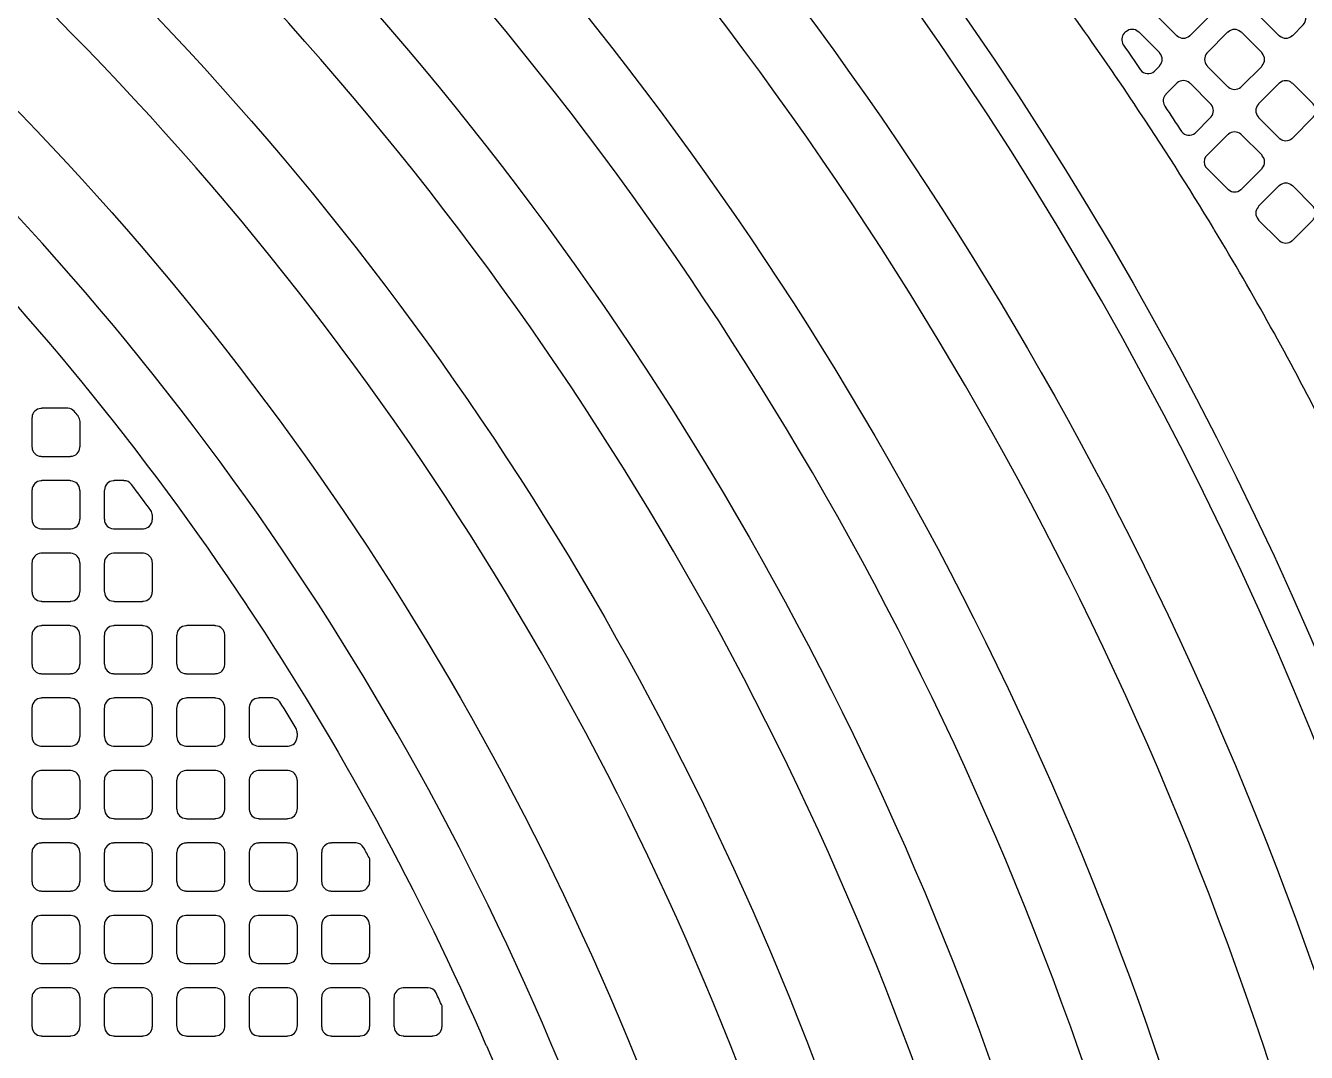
# Model space of a CAD drawing. Header units: millimetres. Extents: x 3440 to 3572, y 2 to 96.
# Drawn here: x 3534.955 to 3537.651, y 56.376 to 58.536 of the extents above; entities that cross this region are included whole.
import ezdxf

# ---------------------------------------------------------------- set-up
doc = ezdxf.new("R2010")
doc.units = ezdxf.units.MM
doc.header["$LTSCALE"] = 23.1
doc.layers.add('gbr-dxf', color=7, linetype='CONTINUOUS')

msp = doc.modelspace()

# ---------------------------------------------------------------- linework, layer by layer
at = {"layer": 'gbr-dxf', "linetype": 'Continuous'}
for points in [[(3533.3024, 59.9937), (3534.8784, 58.4176, -0.008796), (3534.8801, 58.4159, -0.121203), (3536.4116, 55.8815, -0.018451), (3536.4131, 55.8762, -0.064075), (3536.5928, 54.5108, -0.053804), (3536.5941, 54.4946), (3536.5941, 48.9563, -0.007914)], [(3536.4417, 48.9582), (3536.4417, 54.4827, -0.053095), (3536.4405, 54.4987, 0.064692), (3536.2654, 55.8383, 0.121202), (3534.7706, 58.3098, -0.008636), (3534.769, 58.3115), (3533.1974, 59.8831, -0.013659)], [(3536.1125, 59.5488, -0.195845), (3538.2974, 54.1886, -0.014149), (3538.2975, 54.1867), (3538.2975, 52.5046, -0.025288), (3538.2974, 52.5008, 0.157439), (3538.7057, 51.2409, 0.219385), (3538.8912, 51.1554, -0.014355), (3538.8932, 51.1553, -0.010806), (3538.9018, 51.1555, -0.414223), (3539.105, 50.9523, -0.414223), (3538.9018, 50.7491, -0.414223), (3538.6986, 50.9523, -0.043561), (3538.7016, 50.9874, -0.012185), (3538.7019, 50.989, 0.044234), (3538.7059, 51.0319, -0.010298), (3538.7059, 51.0331, 0.140494), (3538.6688, 51.1624, -0.004442), (3538.6456, 51.1939), (3538.6454, 51.1941, -0.158008), (3538.2212, 52.5031, -0.014071), (3538.2213, 52.505), (3538.2213, 54.1847, -0.014135), (3538.2212, 54.1867, 0.196009), (3536.0561, 59.4976, -0.019381)], [(3535.8692, 59.4082, -0.122231), (3537.758, 56.2724, -0.016533), (3537.7594, 56.2678, -0.065936), (3537.9944, 54.4986, -0.007748), (3537.9945, 54.4966), (3537.9945, 49.5441, -0.009724), (3537.9944, 49.5414, 0.160485), (3538.2132, 48.8825, 0.174527), (3538.416, 48.792, -0.014827), (3538.4203, 48.7915, -0.386382), (3538.604, 48.5892, -0.414223), (3538.4008, 48.386, -0.395614), (3538.198, 48.5763, 0.115459), (3538.1502, 48.7177, -0.01735), (3538.0952, 48.7857), (3538.0951, 48.786, -0.1621), (3537.842, 49.542, -0.007849), (3537.842, 49.544, -0.011836), (3537.8421, 49.5474), (3537.8421, 54.4946, -0.007677), (3537.842, 54.4966, 0.065927), (3537.6128, 56.2259, 0.12221), (3535.7631, 59.2987, -0.008815)], [(3535.6093, 59.1448, -0.121858), (3537.4016, 56.1712, -0.022069), (3537.4036, 56.1649, -0.065749), (3537.6246, 54.4966, -0.007767), (3537.6246, 54.4946), (3537.6246, 49.4333, -0.007602)], [(3537.4722, 49.4353), (3537.4722, 54.4966, -0.007567), (3537.4723, 54.4985, 0.065523), (3537.2574, 56.1216), (3537.2571, 56.1225, 0.122078), (3535.4998, 59.0388, -0.008495)], [(3535.3718, 58.9074, -0.121762), (3537.0802, 56.0743, -0.017203), (3537.0815, 56.0694, -0.065092), (3537.2888, 54.504, -0.030142), (3537.2891, 54.4949), (3537.2891, 48.8471, -0.009892)], [(3537.1367, 48.8498), (3537.1367, 54.49, -0.02253), (3537.1364, 54.4967, 0.065449), (3536.9339, 56.0314, 0.121763), (3535.2624, 58.8013, -0.008691)], [(3537.686, 57.6952, 0.017473), (3537.4575, 58.1058, -0.034563), (3537.4557, 58.1087, 0.011507), (3537.2897, 58.3698), (3537.2895, 58.3701, 0.017101), (3537.0209, 58.7434, -0.027017)], [(3534.199, 58.7016), (3534.6686, 58.232), (3534.6689, 58.2317), (3534.6807, 58.2199, -0.015153), (3534.6816, 58.2189, -0.049411), (3535.4209, 57.3162, -0.015167), (3535.4216, 57.315, -0.044505), (3535.9241, 56.3914, -0.034066), (3535.9256, 56.3884, -0.026409), (3536.1431, 55.8028, -0.024232), (3536.1437, 55.8006, -0.038163), (3536.2847, 55.0337, -0.027081), (3536.285, 55.0311, -0.011465), (3536.3042, 54.7975, -0.02516), (3536.3044, 54.7951, -0.014496), (3536.3132, 54.4988, -0.020601), (3536.3132, 54.4968), (3536.3132, 54.4968, -0.012792), (3536.3132, 54.4957, 0.025204), (3536.3144, 54.4754, -0.038327), (3536.3145, 54.4715), (3536.3145, 54.3735)], [(3535.1259, 58.6618, -0.121503), (3536.7459, 55.9779, -0.017805), (3536.7473, 55.9728, -0.064579), (3536.9408, 54.5082, -0.044012), (3536.9416, 54.4949), (3536.9416, 48.8336, -0.007811)], [(3536.7892, 48.8356), (3536.7892, 54.4857, -0.03661), (3536.7884, 54.4967, 0.065137), (3536.5997, 55.9348, 0.121503), (3535.0165, 58.5557, -0.008636)]]:
    msp.add_lwpolyline(points, format="xyb", dxfattribs=at)
for points in [[(3537.3334, 58.5599, -0.087916), (3537.3343, 58.5584), (3537.3771, 58.5156, -0.100442), (3537.3788, 58.5146, 0.378358), (3537.4047, 58.5146, -0.096238), (3537.4063, 58.5156), (3537.4489, 58.5581, -0.095895), (3537.4499, 58.5598, 0.379065), (3537.4499, 58.5857, -0.09253), (3537.4489, 58.5873), (3537.4062, 58.63, -0.096423), (3537.4045, 58.631, 0.379731), (3537.3786, 58.631, -0.096458), (3537.3769, 58.63), (3537.3344, 58.5875, -0.096857), (3537.3334, 58.5858, 0.3795)], [(3537.5489, 58.5856, 0.379034), (3537.549, 58.5597, -0.091954), (3537.5499, 58.5581), (3537.5925, 58.5156, -0.104264), (3537.5943, 58.5145, 0.37981), (3537.6202, 58.5145, -0.096625), (3537.6219, 58.5155), (3537.6439, 58.5375), (3537.6439, 58.5375, 0.224756), (3537.6491, 58.5538), (3537.6491, 58.5539, -0.042603), (3537.6462, 58.5883, -0.011164), (3537.6464, 58.5971), (3537.6464, 58.5971, 0.176772), (3537.6418, 58.61), (3537.6218, 58.63, -0.092456), (3537.6202, 58.6309, 0.379001), (3537.5943, 58.6309, -0.096462), (3537.5927, 58.63), (3537.5499, 58.5872, -0.095987)], [(3537.2653, 58.496, -0.070092), (3537.2658, 58.4951, -0.002333), (3537.301, 58.4438, -0.050633), (3537.3018, 58.4429, 0.43373), (3537.3307, 58.4402, -0.049829), (3537.3316, 58.4409), (3537.3412, 58.4505, -0.095895), (3537.3422, 58.4521, 0.378424), (3537.3422, 58.478, -0.09601), (3537.3412, 58.4797), (3537.2986, 58.5223, -0.10077), (3537.2968, 58.5233, 0.379231), (3537.2709, 58.5233, -0.096475), (3537.2692, 58.5223), (3537.2682, 58.5212, -0.089771), (3537.2674, 58.5201, 0.342923)], [(3537.4413, 58.478, 0.378563), (3537.4413, 58.4521, -0.099971), (3537.4423, 58.4504), (3537.4849, 58.4078, -0.096328), (3537.4866, 58.4068, 0.379422), (3537.5125, 58.4068, -0.096625), (3537.5142, 58.4078), (3537.5567, 58.4503, -0.096111), (3537.5576, 58.4519, 0.379423), (3537.5577, 58.4779, -0.09601), (3537.5567, 58.4795), (3537.5141, 58.5221, -0.100463), (3537.5123, 58.5231, 0.378477), (3537.4864, 58.5231, -0.095968), (3537.4848, 58.5221), (3537.4423, 58.4796, -0.095895)], [(3537.3523, 58.3679, -0.093451), (3537.3528, 58.3666, -0.002391), (3537.3877, 58.3132, 0.427656), (3537.4165, 58.3102), (3537.449, 58.3426, -0.095796), (3537.45, 58.3443, 0.379189), (3537.45, 58.3702, -0.096225), (3537.449, 58.3719), (3537.4064, 58.4145, -0.100093), (3537.4047, 58.4155, 0.379005), (3537.3787, 58.4155, -0.096462), (3537.3771, 58.4145), (3537.3555, 58.3929, -0.108728), (3537.3546, 58.3915, 0.337082)], [(3537.5491, 58.3442, -0.087784), (3537.55, 58.3427), (3537.5927, 58.3, -0.100151), (3537.5944, 58.299, 0.379308), (3537.6203, 58.299, -0.09601), (3537.622, 58.3), (3537.6645, 58.3425, -0.096227), (3537.6655, 58.3441, 0.378952), (3537.6655, 58.3701, -0.092052), (3537.6646, 58.3716), (3537.6218, 58.4144, -0.096527), (3537.6202, 58.4154, 0.37947), (3537.5942, 58.4153, -0.096458), (3537.5926, 58.4144), (3537.55, 58.3718, -0.096627), (3537.5491, 58.3702, 0.379731)], [(3537.4383, 58.2388), (3537.485, 58.1921, -0.092126), (3537.4866, 58.1912, 0.379639), (3537.5125, 58.1912, -0.095956), (3537.5142, 58.1921), (3537.5568, 58.2348, -0.096332), (3537.5578, 58.2364, 0.37981), (3537.5578, 58.2624, -0.10047), (3537.5568, 58.2641), (3537.5143, 58.3066, -0.10399), (3537.5125, 58.3076, 0.379731), (3537.4865, 58.3076, -0.096458), (3537.4848, 58.3066), (3537.4383, 58.2601, 0.279769)], [(3537.5491, 58.1286, -0.083328), (3537.5499, 58.1272), (3537.5926, 58.0845, -0.096332), (3537.5943, 58.0835, 0.37981), (3537.6202, 58.0835, -0.096625), (3537.6219, 58.0845), (3537.6645, 58.1271, -0.096111), (3537.6655, 58.1287, 0.37981), (3537.6655, 58.1547, -0.096458), (3537.6645, 58.1564), (3537.622, 58.1988, -0.100499), (3537.6203, 58.1998, 0.379731), (3537.5943, 58.1998, -0.096458), (3537.5927, 58.1988), (3537.55, 58.1562, -0.096627), (3537.5491, 58.1545, 0.379731)], [(3534.9683, 57.6508, -0.095462), (3534.9687, 57.6489, 0.393729), (3534.9876, 57.6301, -0.092282), (3534.9894, 57.6297), (3535.0488, 57.6297, -0.089302), (3535.0505, 57.6301, 0.393729), (3535.0694, 57.6489, -0.101678), (3535.0699, 57.6509), (3535.0699, 57.703, -0.036092), (3535.0698, 57.7033, 0.152729), (3535.0659, 57.7145, -0.054919), (3535.0656, 57.715, 0.00074), (3535.0576, 57.7249, 0.192546), (3535.0442, 57.7313), (3534.9895, 57.7313, -0.098843), (3534.9876, 57.7308, 0.393729), (3534.9687, 57.712, -0.09841), (3534.9683, 57.71)], [(3534.9683, 57.4985, -0.098843), (3534.9687, 57.4966, 0.393729), (3534.9876, 57.4777, -0.104195), (3534.9896, 57.4772), (3535.0486, 57.4772, -0.101214), (3535.0506, 57.4777, 0.393729), (3535.0694, 57.4965, -0.09841), (3535.0699, 57.4985), (3535.0699, 57.5575, -0.101214), (3535.0694, 57.5595, 0.393729), (3535.0505, 57.5784, -0.107228), (3535.0485, 57.5789), (3534.9895, 57.5789, -0.098843), (3534.9876, 57.5784, 0.393729), (3534.9688, 57.5596, -0.101678), (3534.9683, 57.5576)], [(3535.1207, 57.4985, -0.101214), (3535.1211, 57.4966, 0.393729), (3535.14, 57.4777, -0.104195), (3535.142, 57.4772), (3535.201, 57.4772, -0.101214), (3535.203, 57.4777, 0.393729), (3535.2218, 57.4965, -0.095482), (3535.2222, 57.4984), (3535.2222, 57.506, 0.135363), (3535.2188, 57.516, -0.041907), (3535.2186, 57.5163, 0.002948), (3535.1778, 57.5711, -0.055428), (3535.1774, 57.5715, 0.215906), (3535.1626, 57.5788, -0.057015), (3535.1621, 57.5789), (3535.1419, 57.5789, -0.098843), (3535.14, 57.5784, 0.393729), (3535.1212, 57.5596, -0.104195), (3535.1207, 57.5576)], [(3534.9683, 57.3461, -0.098843), (3534.9687, 57.3442, 0.393729), (3534.9876, 57.3253, -0.101678), (3534.9896, 57.3248), (3535.0487, 57.3248, -0.098843), (3535.0506, 57.3253, 0.393729), (3535.0694, 57.3441, -0.09841), (3535.0699, 57.3461), (3535.0699, 57.4051, -0.101214), (3535.0694, 57.4071, 0.393729), (3535.0505, 57.426, -0.09841), (3535.0486, 57.4264), (3534.9894, 57.4264, -0.089302), (3534.9876, 57.426, 0.393729), (3534.9688, 57.4072, -0.101678), (3534.9683, 57.4052)], [(3535.1207, 57.3462, -0.104567), (3535.1212, 57.3442, 0.393729), (3535.14, 57.3253, -0.104195), (3535.142, 57.3248), (3535.201, 57.3248, -0.101214), (3535.203, 57.3253, 0.393729), (3535.2218, 57.3442, -0.092282), (3535.2222, 57.346), (3535.2222, 57.4053, -0.095462), (3535.2218, 57.4071, 0.393729), (3535.203, 57.426, -0.095482), (3535.2011, 57.4264), (3535.1419, 57.4264, -0.098843), (3535.14, 57.426, 0.393729), (3535.1211, 57.4071, -0.095482), (3535.1207, 57.4053)], [(3534.9683, 57.1937, -0.098843), (3534.9687, 57.1918, 0.393729), (3534.9876, 57.1729, -0.09841), (3534.9895, 57.1725), (3535.0487, 57.1725, -0.095462), (3535.0506, 57.1729, 0.393729), (3535.0694, 57.1917, -0.09841), (3535.0699, 57.1936), (3535.0699, 57.2527, -0.101214), (3535.0694, 57.2547, 0.393729), (3535.0505, 57.2736, -0.101678), (3535.0486, 57.274), (3534.9894, 57.274, -0.092621), (3534.9876, 57.2736, 0.393729), (3534.9688, 57.2548, -0.101678), (3534.9683, 57.2528)], [(3535.1207, 57.1938, -0.104567), (3535.1212, 57.1918, 0.393729), (3535.14, 57.1729, -0.101678), (3535.142, 57.1725), (3535.2011, 57.1725, -0.098843), (3535.203, 57.1729, 0.393729), (3535.2218, 57.1918, -0.092282), (3535.2222, 57.1936), (3535.2222, 57.2529, -0.095462), (3535.2218, 57.2547, 0.393729), (3535.203, 57.2736, -0.09841), (3535.2011, 57.274), (3535.1419, 57.274, -0.101214), (3535.14, 57.2736, 0.393729), (3535.1211, 57.2547, -0.095482), (3535.1207, 57.2529)], [(3535.273, 57.1936, -0.098843), (3535.2735, 57.1917, 0.393729), (3535.2924, 57.1729, -0.092282), (3535.2941, 57.1725), (3535.3534, 57.1725, -0.101214), (3535.3554, 57.1729, 0.393729), (3535.3743, 57.1918, -0.09841), (3535.3747, 57.1937), (3535.3747, 57.2528, -0.101214), (3535.3742, 57.2548, 0.393729), (3535.3554, 57.2736, -0.095482), (3535.3535, 57.274), (3535.2943, 57.274, -0.098843), (3535.2924, 57.2736, 0.393729), (3535.2735, 57.2547, -0.101678), (3535.273, 57.2528)], [(3534.9683, 57.0413, -0.098843), (3534.9687, 57.0394, 0.393729), (3534.9876, 57.0205, -0.095482), (3534.9894, 57.0201), (3535.0488, 57.0201, -0.092621), (3535.0506, 57.0205, 0.393729), (3535.0694, 57.0393, -0.09841), (3535.0699, 57.0413), (3535.0699, 57.1003, -0.101214), (3535.0694, 57.1023, 0.393729), (3535.0505, 57.1212, -0.104195), (3535.0485, 57.1217), (3534.9895, 57.1217, -0.095462), (3534.9876, 57.1212, 0.393729), (3534.9688, 57.1024, -0.101678), (3534.9683, 57.1004)], [(3535.1207, 57.0414, -0.104567), (3535.1212, 57.0394, 0.393729), (3535.14, 57.0205, -0.09841), (3535.1419, 57.0201), (3535.2011, 57.0201, -0.095462), (3535.203, 57.0205, 0.393729), (3535.2218, 57.0394, -0.092282), (3535.2222, 57.0412), (3535.2222, 57.1005, -0.095462), (3535.2218, 57.1023, 0.393729), (3535.203, 57.1212, -0.101678), (3535.201, 57.1217), (3535.142, 57.1217, -0.104567), (3535.14, 57.1212, 0.393729), (3535.1211, 57.1023, -0.095482), (3535.1207, 57.1005)], [(3535.273, 57.0412, -0.098843), (3535.2735, 57.0393, 0.393729), (3535.2924, 57.0205, -0.088868), (3535.2941, 57.0201), (3535.3535, 57.0201, -0.098843), (3535.3554, 57.0205, 0.393729), (3535.3743, 57.0394, -0.09841), (3535.3747, 57.0413), (3535.3747, 57.1004, -0.101214), (3535.3742, 57.1024, 0.393729), (3535.3554, 57.1212, -0.09841), (3535.3535, 57.1217), (3535.2943, 57.1217, -0.101214), (3535.2924, 57.1212, 0.393729), (3535.2735, 57.1023, -0.101678), (3535.273, 57.1004)], [(3535.4255, 57.0411, -0.092621), (3535.4259, 57.0393, 0.393729), (3535.4448, 57.0205, -0.092282), (3535.4466, 57.0201), (3535.506, 57.0201, -0.089302), (3535.5077, 57.0205, 0.393729), (3535.5266, 57.0393, -0.104195), (3535.5271, 57.0413), (3535.5271, 57.0478, -0.048029), (3535.527, 57.0482, 0.118688), (3535.5245, 57.0572, -0.055256), (3535.5243, 57.0577, 0.002813), (3535.4905, 57.1133, 0.226408), (3535.4754, 57.1217), (3535.4467, 57.1217, -0.098843), (3535.4448, 57.1212, 0.393729), (3535.4259, 57.1024, -0.095482), (3535.4255, 57.1005)], [(3534.9683, 56.8889, -0.098843), (3534.9687, 56.887, 0.393729), (3534.9876, 56.8681, -0.104195), (3534.9896, 56.8676), (3535.0486, 56.8676, -0.101214), (3535.0506, 56.8681, 0.393729), (3535.0694, 56.8869, -0.09841), (3535.0699, 56.8889), (3535.0699, 56.9479, -0.101214), (3535.0694, 56.9499, 0.393729), (3535.0505, 56.9688, -0.107228), (3535.0485, 56.9693), (3534.9895, 56.9693, -0.098843), (3534.9876, 56.9688, 0.393729), (3534.9688, 56.95, -0.101678), (3534.9683, 56.948)], [(3535.1207, 56.889, -0.104567), (3535.1212, 56.887, 0.393729), (3535.14, 56.8681, -0.107228), (3535.1421, 56.8676), (3535.201, 56.8676, -0.104567), (3535.203, 56.8681, 0.393729), (3535.2218, 56.887, -0.092282), (3535.2222, 56.8888), (3535.2222, 56.9481, -0.095462), (3535.2218, 56.9499, 0.393729), (3535.203, 56.9688, -0.104195), (3535.2009, 56.9693), (3535.142, 56.9693, -0.10699), (3535.14, 56.9688, 0.393729), (3535.1211, 56.9499, -0.095482), (3535.1207, 56.9481)], [(3535.273, 56.8888, -0.098843), (3535.2735, 56.8869, 0.393729), (3535.2924, 56.8681, -0.09841), (3535.2943, 56.8676), (3535.3533, 56.8676, -0.10699), (3535.3554, 56.8681, 0.393729), (3535.3743, 56.887, -0.09841), (3535.3747, 56.8889), (3535.3747, 56.948, -0.101214), (3535.3742, 56.95, 0.393729), (3535.3554, 56.9688, -0.101678), (3535.3534, 56.9693), (3535.2944, 56.9693, -0.104567), (3535.2924, 56.9688, 0.393729), (3535.2735, 56.9499, -0.101678), (3535.273, 56.948)], [(3535.4255, 56.8888, -0.095462), (3535.4259, 56.887, 0.393729), (3535.4448, 56.8681, -0.104195), (3535.4468, 56.8676), (3535.5058, 56.8676, -0.101214), (3535.5078, 56.8681, 0.393729), (3535.5266, 56.8869, -0.101678), (3535.5271, 56.8889), (3535.5271, 56.9479, -0.104567), (3535.5266, 56.9499, 0.393729), (3535.5077, 56.9688, -0.107228), (3535.5057, 56.9693), (3535.4467, 56.9693, -0.098843), (3535.4448, 56.9688, 0.393729), (3535.426, 56.95, -0.09841), (3535.4255, 56.9481)], [(3534.9683, 56.7365, -0.098843), (3534.9687, 56.7346, 0.393729), (3534.9876, 56.7157, -0.101678), (3534.9896, 56.7152), (3535.0487, 56.7152, -0.098843), (3535.0506, 56.7157, 0.393729), (3535.0694, 56.7345, -0.09841), (3535.0699, 56.7365), (3535.0699, 56.7955, -0.101214), (3535.0694, 56.7975, 0.393729), (3535.0505, 56.8164, -0.09841), (3535.0486, 56.8168), (3534.9894, 56.8168, -0.089302), (3534.9876, 56.8164, 0.393729), (3534.9688, 56.7976, -0.101678), (3534.9683, 56.7956)], [(3535.1207, 56.7366, -0.104567), (3535.1212, 56.7346, 0.393729), (3535.14, 56.7157, -0.104195), (3535.142, 56.7152), (3535.201, 56.7152, -0.101214), (3535.203, 56.7157, 0.393729), (3535.2218, 56.7346, -0.092282), (3535.2222, 56.7364), (3535.2222, 56.7957, -0.095462), (3535.2218, 56.7975, 0.393729), (3535.203, 56.8164, -0.095482), (3535.2011, 56.8168), (3535.1419, 56.8168, -0.098843), (3535.14, 56.8164, 0.393729), (3535.1211, 56.7975, -0.095482), (3535.1207, 56.7957)], [(3535.273, 56.7364, -0.098843), (3535.2735, 56.7345, 0.393729), (3535.2924, 56.7157, -0.095482), (3535.2942, 56.7152), (3535.3534, 56.7152, -0.104567), (3535.3554, 56.7157, 0.393729), (3535.3743, 56.7346, -0.09841), (3535.3747, 56.7365), (3535.3747, 56.7956, -0.101214), (3535.3742, 56.7976, 0.393729), (3535.3554, 56.8164, -0.092282), (3535.3536, 56.8168), (3535.2942, 56.8168, -0.095462), (3535.2924, 56.8164, 0.393729), (3535.2735, 56.7975, -0.101678), (3535.273, 56.7956)], [(3535.4255, 56.7364, -0.095462), (3535.4259, 56.7346, 0.393729), (3535.4448, 56.7157, -0.101678), (3535.4468, 56.7152), (3535.5059, 56.7152, -0.098843), (3535.5078, 56.7157, 0.393729), (3535.5266, 56.7345, -0.101678), (3535.5271, 56.7365), (3535.5271, 56.7955, -0.104567), (3535.5266, 56.7975, 0.393729), (3535.5077, 56.8164, -0.09841), (3535.5058, 56.8168), (3535.4466, 56.8168, -0.089302), (3535.4448, 56.8164, 0.393729), (3535.426, 56.7976, -0.09841), (3535.4255, 56.7957)], [(3535.5779, 56.7363, -0.092621), (3535.5783, 56.7345, 0.393729), (3535.5972, 56.7157, -0.095482), (3535.599, 56.7152), (3535.6582, 56.7152, -0.104567), (3535.6602, 56.7157, 0.393729), (3535.6791, 56.7346, -0.092282), (3535.6795, 56.7364), (3535.6795, 56.7829, 0.001254), (3535.6666, 56.807, 0.244721), (3535.651, 56.8168), (3535.599, 56.8168, -0.095462), (3535.5972, 56.8164, 0.393729), (3535.5783, 56.7975, -0.095482), (3535.5779, 56.7957)], [(3534.9683, 56.5841, -0.098843), (3534.9687, 56.5822, 0.393729), (3534.9876, 56.5633, -0.09841), (3534.9895, 56.5629), (3535.0487, 56.5629, -0.095462), (3535.0506, 56.5633, 0.393729), (3535.0694, 56.5821, -0.09841), (3535.0699, 56.5841), (3535.0699, 56.6431, -0.101214), (3535.0694, 56.6451, 0.393729), (3535.0505, 56.664, -0.101678), (3535.0486, 56.6644), (3534.9894, 56.6644, -0.092621), (3534.9876, 56.664, 0.393729), (3534.9688, 56.6452, -0.101678), (3534.9683, 56.6432)], [(3535.1207, 56.5842, -0.104567), (3535.1212, 56.5822, 0.393729), (3535.14, 56.5633, -0.101678), (3535.142, 56.5629), (3535.2011, 56.5629, -0.098843), (3535.203, 56.5633, 0.393729), (3535.2218, 56.5822, -0.092282), (3535.2222, 56.584), (3535.2222, 56.6433, -0.095462), (3535.2218, 56.6451, 0.393729), (3535.203, 56.664, -0.09841), (3535.2011, 56.6644), (3535.1419, 56.6644, -0.101214), (3535.14, 56.664, 0.393729), (3535.1211, 56.6451, -0.095482), (3535.1207, 56.6433)], [(3535.273, 56.584, -0.098843), (3535.2735, 56.5821, 0.393729), (3535.2924, 56.5633, -0.092282), (3535.2941, 56.5629), (3535.3534, 56.5629, -0.101214), (3535.3554, 56.5633, 0.393729), (3535.3743, 56.5822, -0.09841), (3535.3747, 56.5841), (3535.3747, 56.6432, -0.101214), (3535.3742, 56.6452, 0.393729), (3535.3554, 56.664, -0.095482), (3535.3535, 56.6644), (3535.2943, 56.6644, -0.098843), (3535.2924, 56.664, 0.393729), (3535.2735, 56.6451, -0.101678), (3535.273, 56.6432)], [(3535.4255, 56.584, -0.095462), (3535.4259, 56.5822, 0.393729), (3535.4448, 56.5633, -0.09841), (3535.4467, 56.5629), (3535.5059, 56.5629, -0.095462), (3535.5078, 56.5633, 0.393729), (3535.5266, 56.5821, -0.101678), (3535.5271, 56.5841), (3535.5271, 56.6431, -0.104567), (3535.5266, 56.6451, 0.393729), (3535.5077, 56.664, -0.101678), (3535.5058, 56.6644), (3535.4466, 56.6644, -0.092621), (3535.4448, 56.664, 0.393729), (3535.426, 56.6452, -0.09841), (3535.4255, 56.6433)], [(3535.5779, 56.5839, -0.092621), (3535.5783, 56.5821, 0.393729), (3535.5972, 56.5633, -0.092282), (3535.5989, 56.5629), (3535.6582, 56.5629, -0.101214), (3535.6602, 56.5633, 0.393729), (3535.6791, 56.5822, -0.092282), (3535.6795, 56.584), (3535.6795, 56.6433, -0.095462), (3535.679, 56.6452, 0.393729), (3535.6602, 56.664, -0.095482), (3535.6583, 56.6644), (3535.5991, 56.6644, -0.098843), (3535.5972, 56.664, 0.393729), (3535.5783, 56.6451, -0.095482), (3535.5779, 56.6433)], [(3534.9683, 56.4317, -0.098843), (3534.9687, 56.4298, 0.393729), (3534.9876, 56.4109, -0.095482), (3534.9894, 56.4105), (3535.0488, 56.4105, -0.092621), (3535.0506, 56.4109, 0.393729), (3535.0694, 56.4297, -0.09841), (3535.0699, 56.4317), (3535.0699, 56.4907, -0.101214), (3535.0694, 56.4927, 0.393729), (3535.0505, 56.5116, -0.104195), (3535.0485, 56.5121), (3534.9895, 56.5121, -0.095462), (3534.9876, 56.5116, 0.393729), (3534.9688, 56.4928, -0.101678), (3534.9683, 56.4908)], [(3535.1207, 56.4318, -0.104567), (3535.1212, 56.4298, 0.393729), (3535.14, 56.4109, -0.09841), (3535.1419, 56.4105), (3535.2011, 56.4105, -0.095462), (3535.203, 56.4109, 0.393729), (3535.2218, 56.4298, -0.092282), (3535.2222, 56.4316), (3535.2222, 56.4909, -0.095462), (3535.2218, 56.4927, 0.393729), (3535.203, 56.5116, -0.101678), (3535.201, 56.5121), (3535.142, 56.5121, -0.104567), (3535.14, 56.5116, 0.393729), (3535.1211, 56.4927, -0.095482), (3535.1207, 56.4909)], [(3535.273, 56.4317, -0.101214), (3535.2735, 56.4297, 0.393729), (3535.2924, 56.4109, -0.092282), (3535.2942, 56.4105), (3535.3536, 56.4105, -0.089302), (3535.3553, 56.4109, 0.393729), (3535.3742, 56.4297, -0.107228), (3535.3747, 56.4318), (3535.3747, 56.4909, -0.098843), (3535.3743, 56.4928, 0.393729), (3535.3554, 56.5116, -0.095482), (3535.3536, 56.5121), (3535.2943, 56.5121, -0.098843), (3535.2924, 56.5116, 0.393729), (3535.2735, 56.4928, -0.104195), (3535.273, 56.4907)], [(3535.4255, 56.4316, -0.095462), (3535.4259, 56.4298, 0.393729), (3535.4448, 56.4109, -0.095482), (3535.4467, 56.4105), (3535.506, 56.4105, -0.092621), (3535.5078, 56.4109, 0.393729), (3535.5266, 56.4297, -0.101678), (3535.5271, 56.4317), (3535.5271, 56.4907, -0.104567), (3535.5266, 56.4927, 0.393729), (3535.5077, 56.5116, -0.104195), (3535.5057, 56.5121), (3535.4467, 56.5121, -0.095462), (3535.4448, 56.5116, 0.393729), (3535.426, 56.4928, -0.09841), (3535.4255, 56.4909)], [(3535.5779, 56.4315, -0.092621), (3535.5783, 56.4297, 0.393729), (3535.5972, 56.4109, -0.088868), (3535.5989, 56.4105), (3535.6583, 56.4105, -0.098843), (3535.6602, 56.4109, 0.393729), (3535.6791, 56.4298, -0.092282), (3535.6795, 56.4316), (3535.6795, 56.4909, -0.095462), (3535.679, 56.4928, 0.393729), (3535.6602, 56.5116, -0.09841), (3535.6583, 56.5121), (3535.5991, 56.5121, -0.101214), (3535.5972, 56.5116, 0.393729), (3535.5783, 56.4927, -0.095482), (3535.5779, 56.4909)], [(3535.7303, 56.4316, -0.095462), (3535.7307, 56.4297, 0.393729), (3535.7496, 56.4109, -0.088868), (3535.7513, 56.4105), (3535.8107, 56.4105, -0.098843), (3535.8126, 56.4109, 0.393729), (3535.8315, 56.4298, -0.088868), (3535.8318, 56.4315), (3535.8318, 56.4737, 0.001371), (3535.8192, 56.5011, 0.272602), (3535.8021, 56.5121), (3535.7515, 56.5121, -0.101214), (3535.7496, 56.5116, 0.393729), (3535.7307, 56.4927, -0.09841), (3535.7303, 56.4908)]]:
    msp.add_lwpolyline(points, format="xyb", close=True, dxfattribs=at)

doc.saveas('drawing.dxf')
